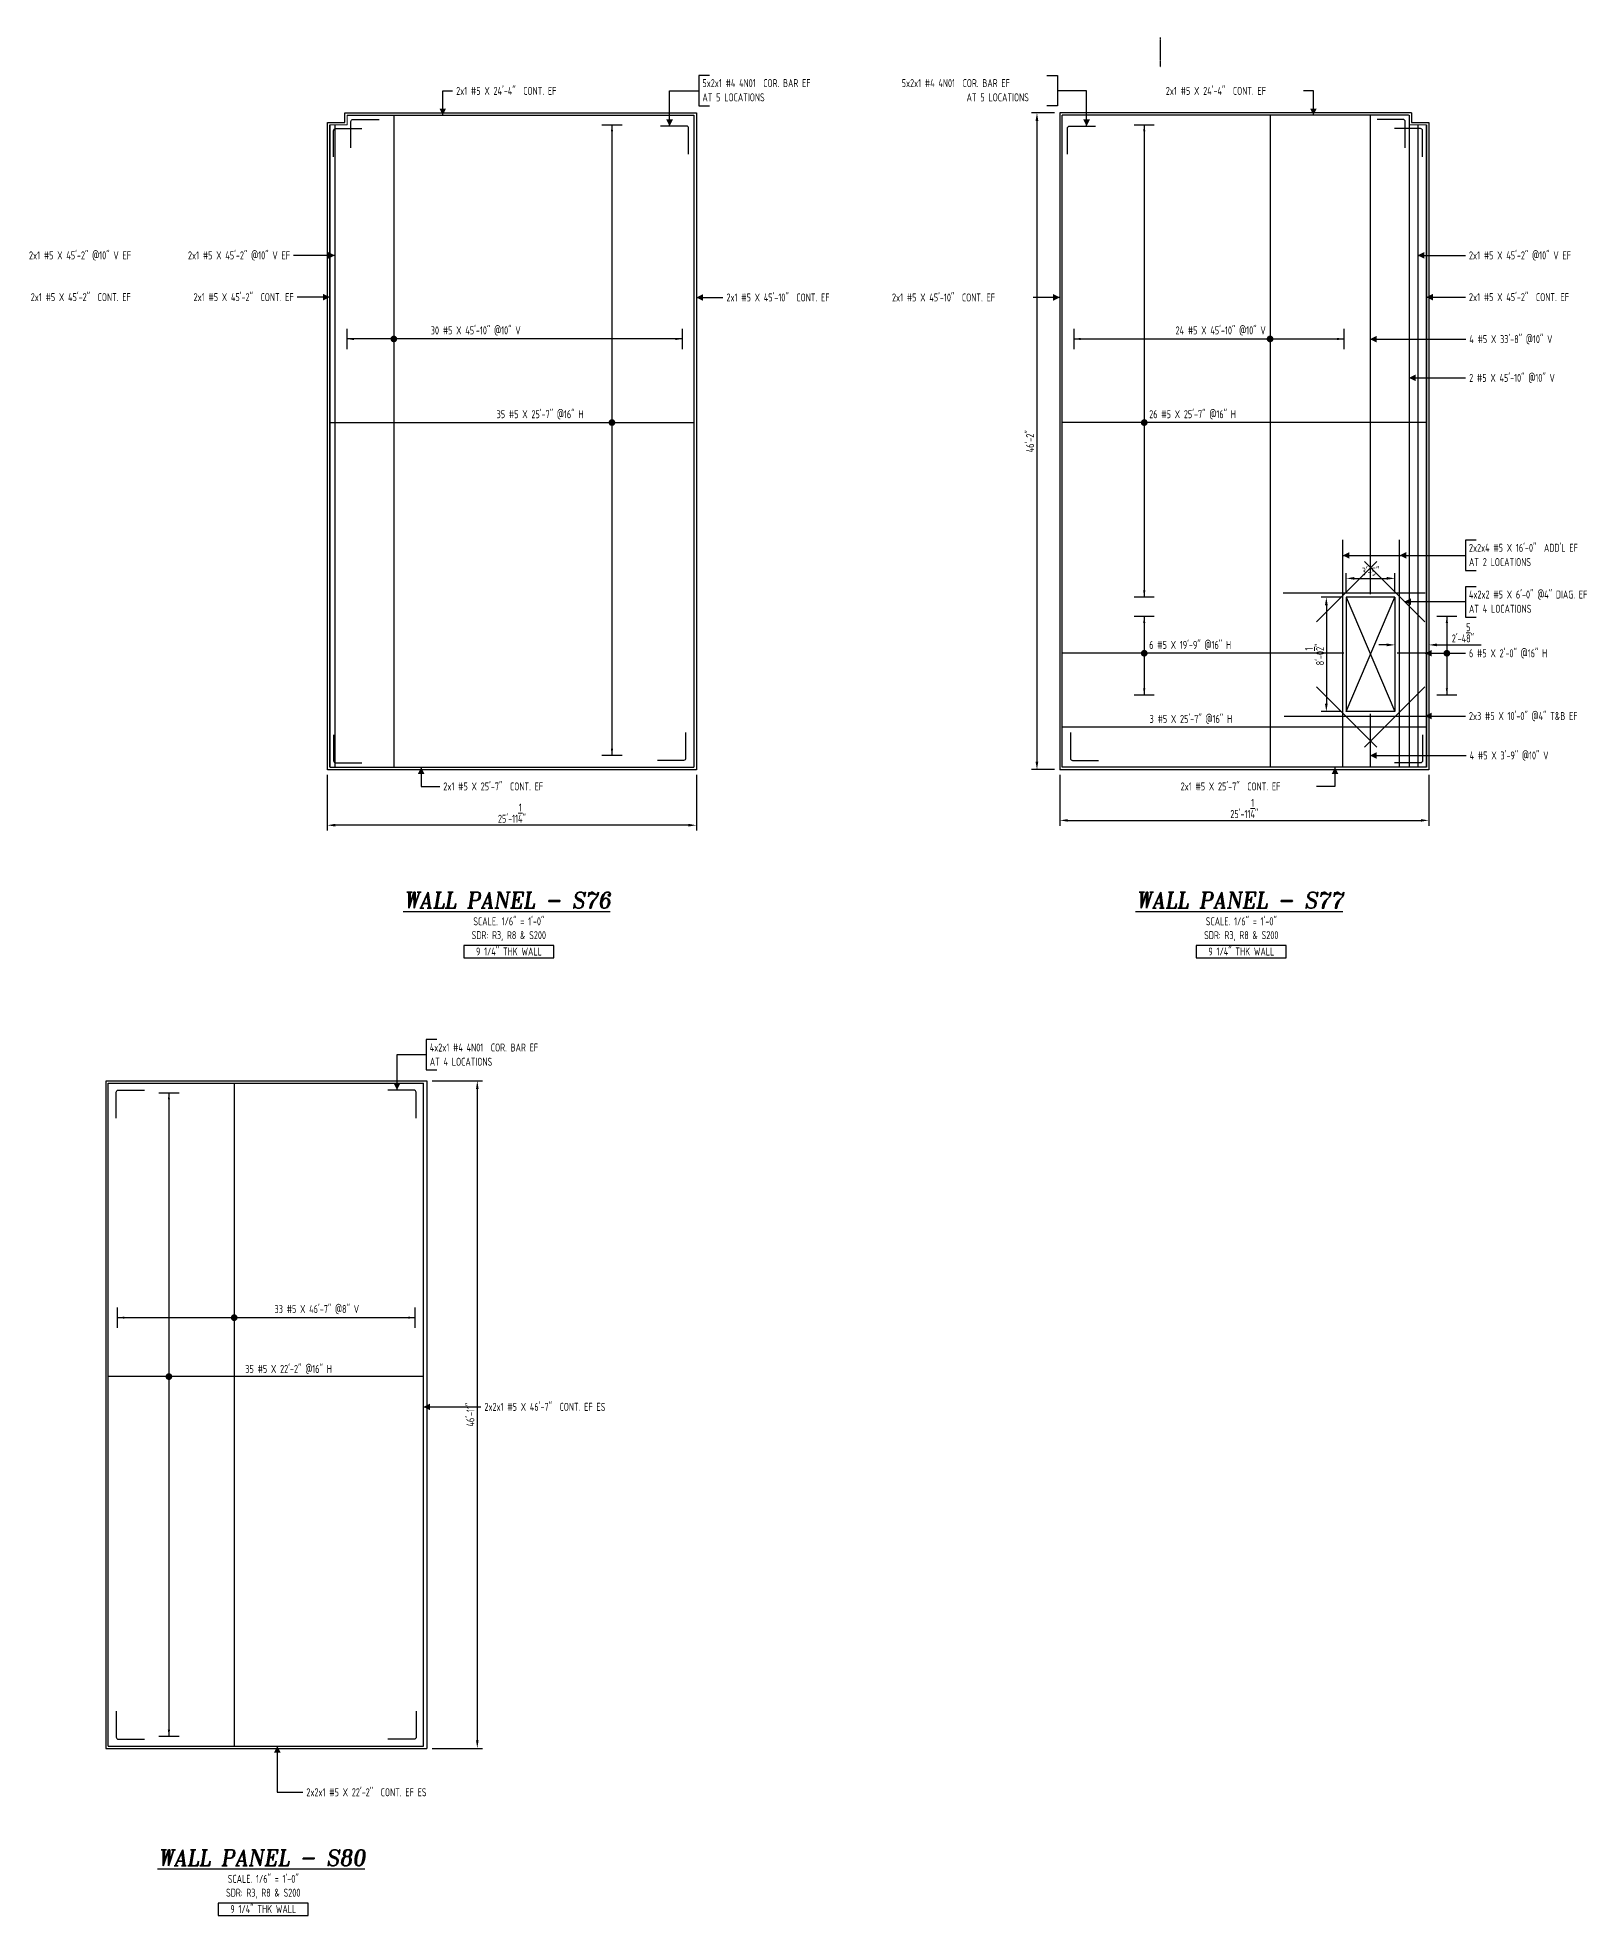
# Model space of a CAD drawing. Header units: inches. Extents: x -3675 to 38568, y -2433 to 4174.
# Drawn here: x 34832 to 36130, y -551 to 1033 of the extents above; entities that cross this region are included whole.
import ezdxf
from ezdxf.enums import TextEntityAlignment as Align

# ---------------------------------------------------------------- set-up
doc = ezdxf.new("R2010")
doc.units = ezdxf.units.IN
doc.header["$MEASUREMENT"] = 0
doc.linetypes.add('PHANTOM', pattern=[2.5, 1.25, -0.25, 0.25, -0.25, 0.25, -0.25])
doc.layers.get('0').update_dxf_attribs({"linetype": 'CONTINUOUS'})
doc.layers.get('Defpoints').update_dxf_attribs({"linetype": 'CONTINUOUS'})
for name, color, linetype in [('0-25TEXT', 7, 'CONTINUOUS'), ('0-35', 3, 'CONTINUOUS'), ('0-35TEXT', 3, 'CONTINUOUS'), ('0-50', 10, 'CONTINUOUS'), ('BAR-LBL', 2, 'CONTINUOUS'), ('GRID', 8, 'PHANTOM'), ('RANGELAY', 7, 'CONTINUOUS'), ('REBARS', 4, 'CONTINUOUS')]:
    doc.layers.add(name, color=color, linetype=linetype)
doc.layers.add('COVER', color=6, linetype='CONTINUOUS', lineweight=0, plot=False)
doc.styles.add('AR', font='ARCHQUIK.shx', dxfattribs={"width": 0.8})
doc.styles.add('ROMANT', font='romant')
doc.dimstyles.new('CADS_DIM_48', dxfattribs={"dimscale": 48, "dimtxt": 0.09375, "dimasz": 0.09375, "dimexe": 0.0625, "dimexo": 0.0625, "dimgap": 0.09375, "dimtad": 0, "dimtih": 1, "dimtoh": 1, "dimzin": 1, "dimdsep": 46, "dimlunit": 4, "dimtxsty": 'AR', "dimblk": 'CLOSED', "dimcen": 0.1875, "dimadec": 0, "dimazin": 0, "dimtfac": 1, "dimtofl": 0, "dimtmove": 0, "dimatfit": 1, "dimldrblk": 'DOTBLANK', "dimfxl": 1, "dimtzin": 0, "dimarcsym": 0})

# ---------------------------------------------------------------- blocks, each defined once
blk = doc.blocks.new('*D471')
at = {"layer": 'COVER', "color": 0, "lineweight": -2, "transparency": 16777216}
for p, q in [((35976.5, 533.1), (35976.5, 516.1)), ((36005.1, 533.1), (36005.1, 516.1)), ((35969.7, 520.6), (35963, 520.6)), ((36011.9, 520.6), (36049.2, 520.6))]:
    blk.add_line(p, q, dxfattribs=at)
at = {"layer": 'COVER', "color": 0, "transparency": 16777216}
for points in [[(35969.7, 521.8), (35969.7, 519.5), (35976.5, 520.6)], [(36011.9, 521.8), (36011.9, 519.5), (36005.1, 520.6)]]:
    blk.add_solid(points, dxfattribs=at)
at = {"layer": 'Defpoints', "color": 0, "transparency": 16777216}
for p in [(35976.5, 537.6), (36005.1, 537.6), (36005.1, 520.6)]:
    blk.add_point(p, dxfattribs=at)
at = {"layer": 'COVER', "color": 0, "transparency": 16777216, "insert": (36033.9, 530.8), "char_height": 6.75, "attachment_point": 5, "style": 'AR'}
blk.add_mtext('2\'-4{\\H1.000000x;\\S5/8;}"', dxfattribs=at)
blk = doc.blocks.new('_DotBlank')
at = {"layer": '0-35', "color": 0, "lineweight": -2}
blk.add_line((-0.5, 0), (-1, 0), dxfattribs=at)
blk.add_circle((0, 0), 0.5, dxfattribs=at)
blk = doc.blocks.new('*D472')
at = {"layer": 'COVER', "color": 0, "lineweight": -2, "transparency": 16777216}
for p, q in [((35935.5, 565.4), (35935.5, 581.2)), ((35942.2, 576.7), (35969.7, 576.7)), ((35976.5, 565.4), (35976.5, 581.2))]:
    blk.add_line(p, q, dxfattribs=at)
at = {"layer": 'COVER', "color": 0, "transparency": 16777216}
for points in [[(35942.2, 577.9), (35942.2, 575.6), (35935.5, 576.7)], [(35969.7, 577.9), (35969.7, 575.6), (35976.5, 576.7)]]:
    blk.add_solid(points, dxfattribs=at)
at = {"layer": 'Defpoints', "color": 0, "transparency": 16777216}
for p in [(35976.5, 576.7), (35935.5, 560.9), (35976.5, 560.9)]:
    blk.add_point(p, dxfattribs=at)
at = {"layer": 'COVER', "color": 0, "transparency": 16777216, "insert": (35956, 582.5), "char_height": 6.75, "attachment_point": 5, "style": 'AR'}
blk.add_mtext('3\'-5"', dxfattribs=at)
blk = doc.blocks.new('*D473')
at = {"layer": 'COVER', "color": 0, "lineweight": -2, "transparency": 16777216}
for p, q in [((35931, 560.9), (35914.2, 560.9)), ((35918.7, 554.1), (35918.7, 471.1)), ((35931, 464.4), (35914.2, 464.4))]:
    blk.add_line(p, q, dxfattribs=at)
at = {"layer": 'COVER', "color": 0, "transparency": 16777216}
for points in [[(35917.5, 554.1), (35919.8, 554.1), (35918.7, 560.9)], [(35917.5, 471.1), (35919.8, 471.1), (35918.7, 464.4)]]:
    blk.add_solid(points, dxfattribs=at)
at = {"layer": 'Defpoints', "color": 0, "transparency": 16777216}
for p in [(35935.5, 560.9), (35918.7, 464.4), (35935.5, 464.4)]:
    blk.add_point(p, dxfattribs=at)
at = {"layer": 'COVER', "color": 0, "transparency": 16777216, "insert": (35908.7, 512.6), "char_height": 6.75, "attachment_point": 5, "rotation": 90, "style": 'AR'}
blk.add_mtext('8\'-0{\\H1.000000x;\\S1/2;}"', dxfattribs=at)
blk = doc.blocks.new('*D474')
at = {"layer": 'COVER', "color": 0, "lineweight": -2, "transparency": 16777216}
for p, q in [((35164.4, 152.9), (35207, 152.9)), ((35202.5, 146.1), (35202.5, -403.4)), ((35164.4, -410.1), (35207, -410.1))]:
    blk.add_line(p, q, dxfattribs=at)
at = {"layer": 'COVER', "color": 0, "transparency": 16777216}
for points in [[(35201.4, 146.1), (35203.6, 146.1), (35202.5, 152.9)], [(35201.4, -403.4), (35203.6, -403.4), (35202.5, -410.1)]]:
    blk.add_solid(points, dxfattribs=at)
at = {"layer": 'Defpoints', "color": 0, "transparency": 16777216}
for p in [(35159.9, 152.9), (35159.9, -410.1), (35202.5, -410.1)]:
    blk.add_point(p, dxfattribs=at)
at = {"layer": 'COVER', "color": 0, "transparency": 16777216, "insert": (35196.7, -128.6), "char_height": 6.75, "attachment_point": 5, "rotation": 90, "style": 'AR'}
blk.add_mtext('46\'-11"', dxfattribs=at)
blk = doc.blocks.new('*D475')
at = {"layer": 'COVER', "color": 0, "lineweight": -2, "transparency": 16777216}
for p, q in [((35689.4, 969.4), (35670.1, 969.4)), ((35674.6, 962.6), (35674.6, 422.1)), ((35689.4, 415.4), (35670.1, 415.4))]:
    blk.add_line(p, q, dxfattribs=at)
at = {"layer": 'COVER', "color": 0, "transparency": 16777216}
for points in [[(35673.4, 962.6), (35675.7, 962.6), (35674.6, 969.4)], [(35673.4, 422.1), (35675.7, 422.1), (35674.6, 415.4)]]:
    blk.add_solid(points, dxfattribs=at)
at = {"layer": 'Defpoints', "color": 0, "transparency": 16777216}
for p in [(35693.9, 969.4), (35674.6, 415.4), (35693.9, 415.4)]:
    blk.add_point(p, dxfattribs=at)
at = {"layer": 'COVER', "color": 0, "transparency": 16777216, "insert": (35668.8, 692.4), "char_height": 6.75, "attachment_point": 5, "rotation": 90, "style": 'AR'}
blk.add_mtext('46\'-2"', dxfattribs=at)
blk = doc.blocks.new('*D477')
at = {"layer": 'COVER', "color": 0, "lineweight": -2, "transparency": 16777216}
for p, q in [((35076, 410.9), (35076, 364)), ((35387.3, 410.9), (35387.3, 364)), ((35380.5, 368.5), (35082.8, 368.5))]:
    blk.add_line(p, q, dxfattribs=at)
at = {"layer": 'COVER', "color": 0, "transparency": 16777216}
for points in [[(35082.8, 369.7), (35082.8, 367.4), (35076, 368.5)], [(35380.5, 369.7), (35380.5, 367.4), (35387.3, 368.5)]]:
    blk.add_solid(points, dxfattribs=at)
at = {"layer": 'Defpoints', "color": 0, "transparency": 16777216}
for p in [(35076, 415.4), (35387.3, 415.4), (35076, 368.5)]:
    blk.add_point(p, dxfattribs=at)
at = {"layer": 'COVER', "color": 0, "transparency": 16777216, "insert": (35231.7, 378.7), "char_height": 6.75, "attachment_point": 5, "style": 'AR'}
blk.add_mtext('25\'-11{\\H1.000000x;\\S1/4;}"', dxfattribs=at)
blk = doc.blocks.new('leadrblk')
blk.add_lwpolyline([(0, 0, 0, 1, 0), (1, 0, 1, 1, 0)], format="xyseb")
blk = doc.blocks.new('*U1696', base_point=(35082.6, 959.4))
at = {"layer": 'REBARS', "color": 0}
blk.add_lwpolyline([(35082.3, 959.4), (35082.3, 417.4)], dxfattribs=at)
blk = doc.blocks.new('*U878', base_point=(35078, 707.8))
at = {"layer": 'REBARS', "color": 0}
blk.add_lwpolyline([(35078, 708.1), (35385, 708.1)], dxfattribs=at)
blk = doc.blocks.new('rendmark')
at = {"color": 4}
blk.add_line((0, -3), (0, 3), dxfattribs=at)
blk = doc.blocks.new('rarrow')
at = {"color": 7}
blk.add_solid([(2, -0.33), (2, 0.33), (0, 0)], dxfattribs=at)
blk = doc.blocks.new('*U1752', base_point=(35316.1, 959.4))
at = {"layer": 'RANGELAY'}
blk.add_line((35316.1, 959.4), (35316.1, 427.4), dxfattribs=at)
at = {"layer": 'RANGELAY', "xscale": 2.834645669291339, "yscale": 2.834645669291339}
for name, p, rotation in [('rendmark', (35316.1, 959.4), 269.9999999999999), ('rarrow', (35316.1, 959.4), 269.9999999999999), ('rarrow', (35316.1, 427.4), 89.999996929531), ('rendmark', (35316.1, 427.4), 89.999996929531)]:
    blk.add_blockref(name, p, dxfattribs=dict(at, rotation=rotation))
blk = doc.blocks.new('VPM95A778')
at = {"const_width": 1}
blk.add_lwpolyline([(-0.5, 0, 1), (0.5, 0, 1)], format="xyb", close=True, dxfattribs=at)
blk = doc.blocks.new('*U1693', base_point=(35131.8, 967.4))
at = {"layer": 'REBARS', "color": 0}
blk.add_lwpolyline([(35132.1, 967.4), (35132.1, 417.4)], dxfattribs=at)
blk = doc.blocks.new('*U1751', base_point=(35375.3, 778.7))
at = {"layer": 'RANGELAY'}
blk.add_line((35375.3, 778.7), (35092.7, 778.7), dxfattribs=at)
at = {"layer": 'RANGELAY', "xscale": 2.834645669291339, "yscale": 2.834645669291339}
for name, p, rotation in [('rendmark', (35092.7, 778.7), 359.9999969295309), ('rarrow', (35092.7, 778.7), 359.9999969295309), ('rarrow', (35375.3, 778.7), 179.9999999999999), ('rendmark', (35375.3, 778.7), 179.9999999999999)]:
    blk.add_blockref(name, p, dxfattribs=dict(at, rotation=rotation))
blk = doc.blocks.new('VPM95A7A8')
at = {"const_width": 1}
blk.add_lwpolyline([(-0.5, 0, 1), (0.5, 0, 1)], format="xyb", close=True, dxfattribs=at)
blk = doc.blocks.new('*U1454', base_point=(35081, 420.8))
at = {"layer": 'REBARS', "color": 0}
blk.add_lwpolyline([(35081.3, 444.8), (35081.3, 422.8, 0.414214), (35083, 421.1), (35105, 421.1)], format="xyb", dxfattribs=at)
blk = doc.blocks.new('*U1455', base_point=(35378.6, 422.8))
at = {"layer": 'REBARS', "color": 0}
blk.add_lwpolyline([(35378.3, 446.8), (35378.3, 424.8, -0.414214), (35376.6, 423.1), (35354.6, 423.1)], format="xyb", dxfattribs=at)
blk = doc.blocks.new('*U837', base_point=(35385.6, 417.4))
at = {"layer": 'REBARS', "color": 0}
blk.add_lwpolyline([(35385.3, 417.4), (35385.3, 967.4)], dxfattribs=at)
blk = doc.blocks.new('*U749', base_point=(35078.3, 417.4))
at = {"layer": 'REBARS', "color": 0}
blk.add_lwpolyline([(35078, 417.4), (35078, 959.4)], dxfattribs=at)
blk = doc.blocks.new('*U1456', base_point=(35081, 956.4))
at = {"layer": 'REBARS', "color": 0}
blk.add_lwpolyline([(35081.3, 932.4), (35081.3, 954.4, -0.414214), (35083, 956.1), (35105, 956.1)], format="xyb", dxfattribs=at)
blk = doc.blocks.new('*U979', base_point=(35093.3, 967))
at = {"layer": 'REBARS', "color": 0}
blk.add_lwpolyline([(35093.3, 967.4), (35385.3, 967.4)], dxfattribs=at)
blk = doc.blocks.new('*U750', base_point=(35077.7, 959.4))
at = {"layer": 'REBARS', "color": 0}
blk.add_lwpolyline([(35078, 959.4), (35078, 417.4)], dxfattribs=at)
blk = doc.blocks.new('*U1457', base_point=(35095.7, 964))
at = {"layer": 'REBARS', "color": 0}
blk.add_lwpolyline([(35095.9, 940), (35095.9, 962, -0.414214), (35097.7, 963.8), (35119.7, 963.8)], format="xyb", dxfattribs=at)
blk = doc.blocks.new('*U1458', base_point=(35381.1, 958.4))
at = {"layer": 'REBARS', "color": 0}
blk.add_lwpolyline([(35380.8, 934.4), (35380.8, 956.4, 0.414214), (35379.1, 958.2), (35357.1, 958.2)], format="xyb", dxfattribs=at)
blk = doc.blocks.new('*U877', base_point=(35078.3, 417.7))
at = {"layer": 'REBARS', "color": 0}
blk.add_lwpolyline([(35078.3, 417.4), (35385.3, 417.4)], dxfattribs=at)
blk = doc.blocks.new('*D478')
at = {"layer": 'COVER', "color": 0, "lineweight": -2, "transparency": 16777216}
for p, q in [((35693.9, 410.9), (35693.9, 368.1)), ((36005.1, 410.9), (36005.1, 368.1)), ((35700.6, 372.6), (35998.4, 372.6))]:
    blk.add_line(p, q, dxfattribs=at)
at = {"layer": 'COVER', "color": 0, "transparency": 16777216}
for points in [[(35700.6, 373.7), (35700.6, 371.5), (35693.9, 372.6)], [(35998.4, 373.7), (35998.4, 371.5), (36005.1, 372.6)]]:
    blk.add_solid(points, dxfattribs=at)
at = {"layer": 'Defpoints', "color": 0, "transparency": 16777216}
for p in [(35693.9, 415.4), (36005.1, 415.4), (36005.1, 372.6)]:
    blk.add_point(p, dxfattribs=at)
at = {"layer": 'COVER', "color": 0, "transparency": 16777216, "insert": (35849.5, 382.7), "char_height": 6.75, "attachment_point": 5, "style": 'AR'}
blk.add_mtext('25\'-11{\\H1.000000x;\\S1/4;}"', dxfattribs=at)
blk = doc.blocks.new('*U748', base_point=(35995.4, 959.4))
at = {"layer": 'REBARS', "color": 0}
blk.add_lwpolyline([(35995.8, 959.4), (35995.8, 417.4)], dxfattribs=at)
blk = doc.blocks.new('*U876', base_point=(36003.1, 707.8))
at = {"layer": 'REBARS', "color": 0}
blk.add_lwpolyline([(36003.1, 708.1), (35696.1, 708.1)], dxfattribs=at)
blk = doc.blocks.new('*U1750', base_point=(35765.1, 959.4))
at = {"layer": 'RANGELAY'}
blk.add_line((35765.1, 959.4), (35765.1, 560.9), dxfattribs=at)
at = {"layer": 'RANGELAY', "xscale": 2.834645669291339, "yscale": 2.834645669291339}
for name, p, rotation in [('rendmark', (35765.1, 959.4), 269.9999999999999), ('rarrow', (35765.1, 959.4), 269.9999999999999), ('rendmark', (35765.1, 560.9), 89.999996929531), ('rarrow', (35765.1, 560.9), 89.999996929531)]:
    blk.add_blockref(name, p, dxfattribs=dict(at, rotation=rotation))
blk = doc.blocks.new('VPM95B7C11')
at = {"const_width": 1}
blk.add_lwpolyline([(-0.5, 0, 1), (0.5, 0, 1)], format="xyb", close=True, dxfattribs=at)
blk = doc.blocks.new('*U836', base_point=(35871.5, 967.4))
at = {"layer": 'REBARS', "color": 0}
blk.add_lwpolyline([(35871.2, 967.4), (35871.2, 417.4)], dxfattribs=at)
blk = doc.blocks.new('*U1749', base_point=(35705.9, 778.7))
at = {"layer": 'RANGELAY'}
blk.add_line((35705.9, 778.7), (35933.5, 778.7), dxfattribs=at)
at = {"layer": 'RANGELAY', "xscale": 2.834645669291339, "yscale": 2.834645669291339}
for name in ['rendmark', 'rarrow']:
    blk.add_blockref(name, (35705.9, 778.7), dxfattribs=at)
at = {"layer": 'RANGELAY', "xscale": 2.834645669291339, "yscale": 2.834645669291339, "rotation": 179.9999969295311}
for name in ['rarrow', 'rendmark']:
    blk.add_blockref(name, (35933.5, 778.7), dxfattribs=at)
blk = doc.blocks.new('VPM95B7F12')
at = {"const_width": 1}
blk.add_lwpolyline([(-0.5, 0, 1), (0.5, 0, 1)], format="xyb", close=True, dxfattribs=at)
blk = doc.blocks.new('*U1449', base_point=(36000.1, 420.8))
at = {"layer": 'REBARS', "color": 0}
blk.add_lwpolyline([(35999.9, 444.8), (35999.9, 422.8, -0.414214), (35998.1, 421.1), (35976.1, 421.1)], format="xyb", dxfattribs=at)
blk = doc.blocks.new('*U1450', base_point=(35702.6, 422.8))
at = {"layer": 'REBARS', "color": 0}
blk.add_lwpolyline([(35702.8, 446.8), (35702.8, 424.8, 0.414214), (35704.6, 423.1), (35726.6, 423.1)], format="xyb", dxfattribs=at)
blk = doc.blocks.new('*U835', base_point=(35695.5, 417.4))
at = {"layer": 'REBARS', "color": 0}
blk.add_lwpolyline([(35695.9, 417.4), (35695.9, 967.4)], dxfattribs=at)
blk = doc.blocks.new('*U746', base_point=(36002.8, 417.4))
at = {"layer": 'REBARS', "color": 0}
blk.add_lwpolyline([(36003.1, 417.4), (36003.1, 959.4)], dxfattribs=at)
blk = doc.blocks.new('*U1451', base_point=(36000.1, 956.4))
at = {"layer": 'REBARS', "color": 0}
blk.add_lwpolyline([(35999.9, 932.4), (35999.9, 954.4, 0.414214), (35998.1, 956.1), (35976.1, 956.1)], format="xyb", dxfattribs=at)
blk = doc.blocks.new('*U978', base_point=(35987.9, 967))
at = {"layer": 'REBARS', "color": 0}
blk.add_lwpolyline([(35987.9, 967.4), (35695.9, 967.4)], dxfattribs=at)
blk = doc.blocks.new('*U747', base_point=(36003.4, 959.4))
at = {"layer": 'REBARS', "color": 0}
blk.add_lwpolyline([(36003.1, 959.4), (36003.1, 417.4)], dxfattribs=at)
blk = doc.blocks.new('*U1452', base_point=(35985.5, 964))
at = {"layer": 'REBARS', "color": 0}
blk.add_lwpolyline([(35985.2, 940), (35985.2, 962, 0.414214), (35983.5, 963.8), (35961.5, 963.8)], format="xyb", dxfattribs=at)
blk = doc.blocks.new('*U1453', base_point=(35700.1, 958.4))
at = {"layer": 'REBARS', "color": 0}
blk.add_lwpolyline([(35700.3, 934.4), (35700.3, 956.4, -0.414214), (35702.1, 958.2), (35724.1, 958.2)], format="xyb", dxfattribs=at)
blk = doc.blocks.new('*U875', base_point=(36002.9, 417.7))
at = {"layer": 'REBARS', "color": 0}
blk.add_lwpolyline([(36002.9, 417.4), (35695.9, 417.4)], dxfattribs=at)
blk = doc.blocks.new('*U571', base_point=(35157.1, -96.9))
at = {"layer": 'REBARS', "color": 0}
blk.add_lwpolyline([(35157.1, -96.6), (34891.1, -96.6)], dxfattribs=at)
blk = doc.blocks.new('*U1744', base_point=(34942.4, 142.9))
at = {"layer": 'RANGELAY'}
blk.add_line((34942.4, 142.9), (34942.4, -400.1), dxfattribs=at)
at = {"layer": 'RANGELAY', "xscale": 2.834645669291339, "yscale": 2.834645669291339}
for name, p, rotation in [('rendmark', (34942.4, 142.9), 269.9999999999999), ('rarrow', (34942.4, 142.9), 269.9999999999999), ('rarrow', (34942.4, -400.1), 89.999996929531), ('rendmark', (34942.4, -400.1), 89.999996929531)]:
    blk.add_blockref(name, p, dxfattribs=dict(at, rotation=rotation))
blk = doc.blocks.new('VPM9606211')
at = {"const_width": 1}
blk.add_lwpolyline([(-0.5, 0, 1), (0.5, 0, 1)], format="xyb", close=True, dxfattribs=at)
blk = doc.blocks.new('*U577', base_point=(34997.7, 150.9))
at = {"layer": 'REBARS', "color": 0}
blk.add_lwpolyline([(34997.4, 150.9), (34997.4, -408.1)], dxfattribs=at)
blk = doc.blocks.new('*U1743', base_point=(34899.1, -46.8))
at = {"layer": 'RANGELAY'}
blk.add_line((34899.1, -46.8), (35149.9, -46.8), dxfattribs=at)
at = {"layer": 'RANGELAY', "xscale": 2.834645669291339, "yscale": 2.834645669291339}
for name in ['rendmark', 'rarrow']:
    blk.add_blockref(name, (34899.1, -46.8), dxfattribs=at)
at = {"layer": 'RANGELAY', "xscale": 2.834645669291339, "yscale": 2.834645669291339, "rotation": 179.9999969295311}
for name in ['rarrow', 'rendmark']:
    blk.add_blockref(name, (35149.9, -46.8), dxfattribs=at)
blk = doc.blocks.new('VPM9606511')
at = {"const_width": 1}
blk.add_lwpolyline([(-0.5, 0, 1), (0.5, 0, 1)], format="xyb", close=True, dxfattribs=at)
blk = doc.blocks.new('*U1900', base_point=(35151.1, -402.6))
at = {"layer": 'REBARS', "color": 0}
blk.add_lwpolyline([(35150.9, -378.6), (35150.9, -400.6, -0.414214), (35149.1, -402.4), (35127.1, -402.4)], format="xyb", dxfattribs=at)
blk = doc.blocks.new('*U575', base_point=(35157.4, -408.1))
at = {"layer": 'REBARS', "color": 0}
blk.add_lwpolyline([(35157.1, -408.1), (35157.1, 150.9)], dxfattribs=at)
blk = doc.blocks.new('*U554', base_point=(34891.1, -407.8))
at = {"layer": 'REBARS', "color": 0}
blk.add_lwpolyline([(34891.1, -408.1), (35157.1, -408.1)], dxfattribs=at)
blk = doc.blocks.new('*U555', base_point=(34891.1, 150.5))
at = {"layer": 'REBARS', "color": 0}
blk.add_lwpolyline([(34891.1, 150.9), (35157.1, 150.9)], dxfattribs=at)
blk = doc.blocks.new('*U576', base_point=(34890.8, -408.1))
at = {"layer": 'REBARS', "color": 0}
blk.add_lwpolyline([(34891.1, -408.1), (34891.1, 150.9)], dxfattribs=at)
blk = doc.blocks.new('*U1901', base_point=(34897.7, -402.6))
at = {"layer": 'REBARS', "color": 0}
blk.add_lwpolyline([(34898, -378.6), (34898, -400.6, 0.414214), (34899.7, -402.4), (34921.7, -402.4)], format="xyb", dxfattribs=at)
blk = doc.blocks.new('*U1902', base_point=(35151.1, 145.4))
at = {"layer": 'REBARS', "color": 0}
blk.add_lwpolyline([(35150.9, 121.4), (35150.9, 143.4, 0.414214), (35149.1, 145.1), (35127.1, 145.1)], format="xyb", dxfattribs=at)
blk = doc.blocks.new('*U1903', base_point=(34897.7, 145.4))
at = {"layer": 'REBARS', "color": 0}
blk.add_lwpolyline([(34898, 121.4), (34898, 143.4, -0.414214), (34899.7, 145.1), (34921.7, 145.1)], format="xyb", dxfattribs=at)
blk = doc.blocks.new('*U544', base_point=(35883.1, 460.9))
at = {"layer": 'REBARS', "color": 0}
blk.add_lwpolyline([(35883.1, 460.6), (36003.1, 460.6)], dxfattribs=at)
blk = doc.blocks.new('*U545', base_point=(35882.1, 564.3))
at = {"layer": 'REBARS', "color": 0}
blk.add_lwpolyline([(35882.1, 564.6), (36002.1, 564.6)], dxfattribs=at)
blk = doc.blocks.new('*U540', base_point=(35980.2, 417.4))
at = {"layer": 'REBARS', "color": 0}
blk.add_lwpolyline([(35980.5, 417.4), (35980.5, 609.4)], dxfattribs=at)
blk = doc.blocks.new('*U541', base_point=(35932.9, 417.4))
at = {"layer": 'REBARS', "color": 0}
blk.add_lwpolyline([(35932.6, 417.4), (35932.6, 609.4)], dxfattribs=at)
blk = doc.blocks.new('*U610', base_point=(36001.8, 485))
at = {"layer": 'REBARS', "color": 0}
blk.add_lwpolyline([(36001.6, 485.2), (35950.7, 434.3)], dxfattribs=at)
blk = doc.blocks.new('*U611', base_point=(35910.1, 485))
at = {"layer": 'REBARS', "color": 0}
blk.add_lwpolyline([(35910.4, 485.2), (35961.3, 434.3)], dxfattribs=at)
blk = doc.blocks.new('*U612', base_point=(35910.1, 540.2))
at = {"layer": 'REBARS', "color": 0}
blk.add_lwpolyline([(35910.4, 540), (35961.3, 590.9)], dxfattribs=at)
blk = doc.blocks.new('*U613', base_point=(36001.8, 540.2))
at = {"layer": 'REBARS', "color": 0}
blk.add_lwpolyline([(36001.6, 540), (35950.7, 590.9)], dxfattribs=at)
blk = doc.blocks.new('*U1698', base_point=(35955.2, 967.5))
at = {"layer": 'REBARS', "color": 0}
blk.add_lwpolyline([(35955.5, 967.5), (35955.5, 563.5)], dxfattribs=at)
blk = doc.blocks.new('*U542', base_point=(35933.5, 513.2))
at = {"layer": 'REBARS', "color": 0}
blk.add_lwpolyline([(35933.5, 513.6), (35696.5, 513.6)], dxfattribs=at)
blk = doc.blocks.new('*U1742', base_point=(35765.1, 544.9))
at = {"layer": 'RANGELAY'}
blk.add_line((35765.1, 544.9), (35765.1, 478.4), dxfattribs=at)
at = {"layer": 'RANGELAY', "xscale": 2.834645669291339, "yscale": 2.834645669291339}
for name, p, rotation in [('rendmark', (35765.1, 544.9), 269.9999999999999), ('rarrow', (35765.1, 544.9), 269.9999999999999), ('rendmark', (35765.1, 478.4), 89.999996929531), ('rarrow', (35765.1, 478.4), 89.999996929531)]:
    blk.add_blockref(name, p, dxfattribs=dict(at, rotation=rotation))
blk = doc.blocks.new('VPM98B1D7')
at = {"const_width": 1}
blk.add_lwpolyline([(-0.5, 0, 1), (0.5, 0, 1)], format="xyb", close=True, dxfattribs=at)
blk = doc.blocks.new('*U543', base_point=(36003.1, 450.9))
at = {"layer": 'REBARS', "color": 0}
blk.add_lwpolyline([(36003.1, 451.2), (35696.1, 451.2)], dxfattribs=at)
blk = doc.blocks.new('*U1697', base_point=(35988.8, 967.4))
at = {"layer": 'REBARS', "color": 0}
blk.add_lwpolyline([(35988.5, 967.4), (35988.5, 417.4)], dxfattribs=at)
blk = doc.blocks.new('*U1726', base_point=(35955.2, 462.4))
at = {"layer": 'REBARS', "color": 0}
blk.add_lwpolyline([(35955.5, 462.4), (35955.5, 417.4)], dxfattribs=at)
blk = doc.blocks.new('*U1699', base_point=(36002.5, 513.2))
at = {"layer": 'REBARS', "color": 0}
blk.add_lwpolyline([(36002.5, 513.6), (35978.5, 513.6)], dxfattribs=at)
blk = doc.blocks.new('*U1741', base_point=(36020.3, 544.9))
at = {"layer": 'RANGELAY'}
blk.add_line((36020.3, 544.9), (36020.3, 478.4), dxfattribs=at)
at = {"layer": 'RANGELAY', "xscale": 2.834645669291339, "yscale": 2.834645669291339}
for name, p, rotation in [('rendmark', (36020.3, 544.9), 269.9999999999999), ('rarrow', (36020.3, 544.9), 269.9999999999999), ('rendmark', (36020.3, 478.4), 89.999996929531), ('rarrow', (36020.3, 478.4), 89.999996929531)]:
    blk.add_blockref(name, p, dxfattribs=dict(at, rotation=rotation))
blk = doc.blocks.new('VPMA71081')
at = {"const_width": 1}
blk.add_lwpolyline([(-0.5, 0, 1), (0.5, 0, 1)], format="xyb", close=True, dxfattribs=at)

msp = doc.modelspace()

# ---------------------------------------------------------------- linework, layer by layer
at = {"layer": '0-25TEXT'}
for points in [[(35398.37352, 1000.83427), (35389.37447, 1000.83427), (35389.37447, 975.33694), (35398.37352, 975.33694)], [(35682.77548, 1000.83427), (35691.77454, 1000.83427), (35691.77454, 975.33694), (35682.77548, 975.33694)], [(35173.34484, 967.35208), (35173.34484, 987.9073), (35181.68342, 987.9073)], [(35364.72429, 958.16566), (35364.72429, 988.08561), (35389.37447, 988.08561)], [(35716.42471, 958.16566), (35716.42471, 988.08561), (35691.77454, 988.08561)], [(35907.80416, 967.35208), (35907.80416, 987.9073), (35899.46558, 987.9073)], [(35082.28315, 849.17348), (35047.50186, 849.17347)], [(35995.76245, 849.17348), (36035.99238, 849.17347)], [(35078.03725, 813.92527), (35050.60527, 813.92527)], [(35387.28725, 813.65161), (35409.66642, 813.65161)], [(35693.86175, 813.65161), (35671.48259, 813.65161)], [(36003.11175, 813.92527), (36035.99238, 813.92527)], [(35955.54381, 778.51972), (36036.28406, 778.51972)], [(35988.48676, 745.854), (36036.16471, 745.854)], [(36044.99144, 608.87409), (36035.99238, 608.87409), (36035.99238, 583.37677), (36044.99144, 583.37677)], [(35932.55339, 596.12543), (36035.99238, 596.12543)], [(35984.48972, 557.09175), (36035.99238, 557.09175)], [(36044.99144, 569.46545), (36035.99238, 569.46545), (36035.99238, 543.96812), (36044.99144, 543.96812)], [(36002.02887, 513.56123), (36035.99238, 513.56123)], [(36001.86855, 460.60112), (36035.99238, 460.60112)], [(35155.20485, 417.35184), (35155.20549, 401.24145), (35170.8583, 401.24207)], [(35925.94416, 417.35184), (35925.94351, 401.24145), (35910.2907, 401.24207)], [(35955.5438, 427.35408), (36036.60563, 427.35408)], [(35134.78278, 145.11025), (35134.78278, 175.03019), (35159.43296, 175.03019)], [(35168.43202, 187.77885), (35159.43296, 187.77885), (35159.43296, 162.28153), (35168.43202, 162.28153)], [(35168.43202, 187.77885), (35159.43296, 187.77885), (35159.43296, 162.28153), (35168.43202, 162.28153)], [(35157.11569, -122.07313), (35205.52863, -122.07313)], [(35033.80241, -408.14339), (35033.80241, -447.16975), (35055.32439, -447.16975)]]:
    msp.add_lwpolyline(points, dxfattribs=at)
at = {"layer": '0-35'}
for p, q in [((35990.48675, 969.35208), (35693.86175, 969.35208)), ((35693.86175, 969.35208), (35693.86175, 415.35208)), ((35693.86175, 969.35208), (35693.86175, 415.35208)), ((35990.48675, 969.35208), (35693.86175, 969.35208)), ((35693.86175, 969.35208), (35693.86175, 415.35208)), ((35990.48675, 969.35208), (35693.86175, 969.35208)), ((35693.86175, 969.35208), (35693.86175, 415.35208)), ((35693.86175, 969.35208), (35693.86175, 415.35208)), ((35990.48675, 969.35208), (35693.86175, 969.35208)), ((35693.86175, 969.35208), (35693.86175, 415.35208)), ((35990.48675, 969.35208), (35990.48675, 961.35208)), ((35990.48675, 969.35208), (35990.48675, 961.35208)), ((35990.48675, 969.35208), (35990.48675, 961.35208)), ((35990.48675, 969.35208), (35990.48675, 961.35208)), ((35990.48675, 961.35208), (36005.11175, 961.35208)), ((35990.48675, 961.35208), (36005.11175, 961.35208)), ((35990.48675, 961.35208), (36005.11175, 961.35208)), ((35990.48675, 961.35208), (36005.11175, 961.35208)), ((36005.11175, 961.35208), (36005.11175, 415.35208)), ((36005.11175, 961.35208), (36005.11175, 415.35208)), ((36005.11175, 961.35208), (36005.11175, 415.35208)), ((36005.11175, 961.35208), (36005.11175, 415.35208)), ((36005.11175, 961.35208), (36005.11175, 415.35208)), ((36005.11175, 961.35208), (36005.11175, 415.35208)), ((35935.48675, 560.85208), (35935.48675, 464.35208)), ((35976.48675, 560.85208), (35935.48675, 560.85208)), ((35935.48675, 560.85208), (35976.48675, 464.35208)), ((35935.48675, 464.35208), (35976.48675, 560.85208)), ((35976.48675, 560.85208), (35976.48675, 464.35208)), ((35976.48675, 464.35208), (35935.48675, 464.35208)), ((36005.11175, 415.35208), (35693.86175, 415.35208)), ((36005.11175, 415.35208), (35693.86175, 415.35208)), ((36005.11175, 415.35208), (35693.86175, 415.35208)), ((36005.11175, 415.35208), (35693.86175, 415.35208)), ((34889.1156, 152.85665), (34889.1156, -410.14335)), ((34889.1156, 152.85665), (34889.1156, -410.14335)), ((34889.4906, 152.85665), (35159.8656, 152.85665)), ((35159.8656, 152.85665), (35159.8656, -410.14335)), ((34889.1156, -410.14335), (35159.8656, -410.14335))]:
    msp.add_line(p, q, dxfattribs=at)
msp.add_lwpolyline([(35076.03725, 415.35208), (35076.03725, 961.35208), (35090.66225, 961.35208), (35090.66225, 969.35208), (35387.28725, 969.35208), (35387.28725, 415.35208), (35076.03725, 415.35208)], dxfattribs=at)
at = {"layer": '0-50'}
for points in [[(35267.05436, 266.96107), (35191.16752, 266.96107), (35191.16752, 256.60471), (35267.05436, 256.60471)], [(35884.87887, 266.96107), (35808.99202, 266.96107), (35808.99202, 256.60471), (35884.87887, 256.60471)], [(35059.88271, -540.69065), (34983.99587, -540.69065), (34983.99587, -551.04702), (35059.88271, -551.04702)]]:
    msp.add_lwpolyline(points, close=True, dxfattribs=at)
at = {"layer": 'COVER'}
for points in [[(35092.66225, 967.35208), (35385.28725, 967.35208), (35385.28725, 417.35208), (35078.03725, 417.35208), (35078.03725, 959.35208), (35092.66225, 959.35208)], [(35988.48675, 967.35208), (35695.86175, 967.35208), (35695.86175, 417.35208), (36003.11175, 417.35208), (36003.11175, 959.35208), (35988.48675, 959.35208)]]:
    msp.add_lwpolyline(points, close=True, dxfattribs=at)
at = {"layer": 'GRID', "lineweight": -3}
msp.add_lwpolyline([(35778.58274, 1032.89297), (35778.58274, 1007.79279)], dxfattribs=at)

# ---------------------------------------------------------------- block references
at = {"layer": '0-25TEXT'}
for name, p, xscale, yscale, rotation in [('leadrblk', (35173.34484, 967.35208), 5.623937007874017, 2.250708661417324, 90.00000153523453), ('leadrblk', (35364.72429, 958.16566), 5.623937007874017, 2.250708661417324, 90.00000153523453), ('leadrblk', (35716.42471, 958.16566), -5.623937007874017, 2.250708661417324, 269.9999984647655), ('leadrblk', (35907.80416, 967.35208), -5.623937007874017, 2.250708661417324, 269.9999984647655), ('leadrblk', (35078.03725, 813.92527), 5.623937007874017, 2.250708661417324, 180.000003070469), ('leadrblk', (36003.11175, 813.92527), -5.623937007874017, 2.250708661417324, 179.999996929531), ('VPM95A7A8', (35132.07927, 778.67707), 2.834645669291338, 2.834645669291338, 180), ('VPM95B7F12', (35871.19616, 778.67707), 2.834645669291338, 2.834645669291338, 180), ('VPM95A778', (35316.0858, 708.14727), 2.834645669291338, 2.834645669291338, 269.9999999999999), ('VPM95B7C11', (35765.0632, 708.14727), 2.834645669291338, 2.834645669291338, 90.00000000000007), ('VPM98B1D7', (35765.0632, 513.56123), 2.834645669291338, 2.834645669291338, 90.00000000000007), ('VPMA71081', (36020.34057, 513.56123), 2.834645669291338, 2.834645669291338, 90.00000000000007), ('leadrblk', (35155.20485, 417.35184), -5.623937007874017, 2.250708661417324, 90.00228767443309), ('leadrblk', (35925.94416, 417.35184), 5.623937007874017, 2.250708661417324, 269.9977123255669), ('leadrblk', (35134.78278, 145.11025), 5.623937007874017, 2.250708661417324, 90.00000153523453), ('VPM9606511', (34997.42785, -46.81835), 2.834645669291338, 2.834645669291338, 180), ('VPM9606211', (34942.38409, -96.55716), 2.834645669291338, 2.834645669291338, 90.00000000000007), ('leadrblk', (35033.80241, -408.14339), 5.623937007874017, 2.250708661417324, 270.0000046057035)]:
    msp.add_blockref(name, p, dxfattribs=dict(at, xscale=xscale, yscale=yscale, rotation=rotation))
at = {"layer": '0-25TEXT', "yscale": 2.250708661417324}
for p, xscale in [((35082.28315, 849.17348), -5.623937007874017), ((35995.76245, 849.17348), 5.623937007874017), ((35387.28725, 813.65161), 5.623937007874017), ((35693.86175, 813.65161), -5.623937007874017), ((35955.54381, 778.51972), 5.623937007874017), ((35988.48676, 745.854), 5.623937007874017), ((35932.55339, 596.12545), 5.623937007874017), ((35980.48676, 596.12543), 5.623937007874017), ((35984.48972, 557.09175), 5.623937007874017), ((36002.02887, 513.56123), 5.623937007874017), ((36001.86855, 460.60112), 5.623937007874017), ((35955.5438, 427.35408), 5.623937007874017), ((35157.11569, -122.07313), 5.623937007874017)]:
    msp.add_blockref('leadrblk', p, dxfattribs=dict(at, xscale=xscale))
at = {"layer": 'RANGELAY'}
for name, p in [('*U1752', (35316.0858, 959.35208)), ('*U1750', (35765.0632, 959.35208)), ('*U1751', (35375.28725, 778.67707)), ('*U1749', (35705.86175, 778.67707)), ('*U1742', (35765.0632, 544.85208)), ('*U1741', (36020.34057, 544.85208)), ('*U1744', (34942.38409, 142.85665)), ('*U1743', (34899.1156, -46.81835))]:
    msp.add_blockref(name, p, dxfattribs=at)
at = {"layer": 'REBARS', "color": 4}
for name, p in [('*U979', (35093.28725, 967.03958)), ('*U1693', (35131.76676, 967.35208)), ('*U837', (35385.59957, 417.35208)), ('*U835', (35695.54943, 417.35208)), ('*U978', (35987.86175, 967.03958)), ('*U836', (35871.50867, 967.35208)), ('*U1698', (35955.2313, 967.45822)), ('*U1697', (35988.79925, 967.35208)), ('*U749', (35078.34957, 417.35208)), ('*U750', (35077.72475, 959.35208)), ('*U1456', (35081.03725, 956.35208)), ('*U1696', (35082.59565, 959.35208)), ('*U1457', (35095.66225, 964.00278)), ('*U1458', (35381.0788, 958.41566)), ('*U1453', (35700.0702, 958.41566)), ('*U1452', (35985.48675, 964.00278)), ('*U1451', (36000.11175, 956.35208)), ('*U748', (35995.44995, 959.35208)), ('*U746', (36002.79943, 417.35208)), ('*U747', (36003.42425, 959.35208)), ('*U878', (35078.03717, 707.83477)), ('*U876', (36003.11183, 707.83477)), ('*U541', (35932.86583, 417.35208)), ('*U540', (35980.17432, 417.35208)), ('*U612', (35910.14078, 540.19067)), ('*U613', (36001.83272, 540.19067)), ('*U545', (35882.12605, 564.29051)), ('*U542', (35933.48683, 513.24873)), ('*U1699', (36002.48675, 513.24873)), ('*U611', (35910.14078, 485.01349)), ('*U610', (36001.83272, 485.01349)), ('*U544', (35883.11175, 460.91365)), ('*U1726', (35955.2313, 462.35208)), ('*U1454', (35081.03725, 420.8485)), ('*U1455', (35378.55895, 422.8485)), ('*U543', (36003.11183, 450.89828)), ('*U1450', (35702.59005, 422.8485)), ('*U1449', (36000.11175, 420.8485)), ('*U877', (35078.28725, 417.66458)), ('*U875', (36002.86175, 417.66458)), ('*U576', (34890.8031, -408.14335)), ('*U555', (34891.1156, 150.54415)), ('*U1903', (34897.7189, 145.36024)), ('*U577', (34997.74035, 150.85665)), ('*U1902', (35151.1373, 145.36024)), ('*U575', (35157.4281, -408.14343)), ('*U571', (35157.11548, -96.86966)), ('*U1901', (34897.71889, -402.64693)), ('*U1900', (35151.1373, -402.64693)), ('*U554', (34891.1156, -407.83085))]:
    msp.add_blockref(name, p, dxfattribs=at)

# ---------------------------------------------------------------- texts
at = {"color": 7, "linetype": 'Continuous', "style": 'ROMANT', "oblique": 9, "width": 0.95}
for s, p in [('%%UWALL PANEL - S76', (35227.73907, 298.53297)), ('%%UWALL PANEL - S77', (35845.56357, 298.53297)), ('%%UWALL PANEL - S80', (35020.56741, -509.11875))]:
    msp.add_text(s, height=13.5, dxfattribs=at).set_placement(p, align=Align.CENTER)
at = {"layer": '0-35TEXT', "style": 'AR', "width": 0.8}
for s, p in [('AT 5 LOCATIONS', (35392.37415, 979.08655)), ('AT 5 LOCATIONS', (35615.22496, 979.08655)), ('AT 2 LOCATIONS', (36038.99207, 587.12638)), ('AT 4 LOCATIONS', (36038.99207, 547.71773)), ('AT 4 LOCATIONS', (35162.43265, 165.65617))]:
    msp.add_text(s, height=6.7498312, dxfattribs=at).set_placement(p)
for s, p in [('SCALE. 1/6" = 1\'-0"', (35229.11094, 284.08608)), ('SCALE. 1/6" = 1\'-0"', (35846.93544, 284.08608)), ('SDR: R3, R8 & S200', (35229.11094, 272.41789)), ('SDR: R3, R8 & S200', (35846.93544, 272.41789)), ('9 1/4" THK WALL', (35229.18786, 258.62987)), ('9 1/4" THK WALL', (35847.01236, 258.62987)), ('SCALE. 1/6" = 1\'-0"', (35021.93929, -523.56564)), ('SDR: R3, R8 & S200', (35021.93929, -535.23384)), ('9 1/4" THK WALL', (35022.01621, -549.02186))]:
    msp.add_text(s, height=6.7498312, dxfattribs=at).set_placement(p, align=Align.CENTER)
at = {"layer": 'BAR-LBL', "style": 'AR', "width": 0.8}
for s, p in [('2x1 #5 X 24\'-4"  CONT. EF', (35184.68311, 984.53266)), ('5x2x1 #4 4N01  COR. BAR EF', (35392.37415, 991.08529)), ('5x2x1 #4 4N01  COR. BAR EF', (35560.49177, 991.08529)), ('2x1 #5 X 24\'-4"  CONT. EF', (35783.26399, 984.53266)), ('2x1 #5 X 45\'-2" @10" V EF', (36038.99207, 845.79883)), ('2x1 #5 X 45\'-10"  CONT. EF', (35412.6661, 810.27696)), ('2x1 #5 X 45\'-10"  CONT. EF', (35552.302, 810.27696)), ('2x1 #5 X 45\'-2"  CONT. EF', (36038.99207, 810.55063)), ('4 #5 X 33\'-8" @10" V', (36039.28374, 775.14507)), ('2 #5 X 45\'-10" @10" V', (36039.1644, 742.47935)), ('35 #5 X 25\'-7" @16" H', (35218.79212, 711.82776)), ('26 #5 X 25\'-7" @16" H', (35769.26322, 711.82776)), ('2x2x4 #5 X 16\'-0"  ADD\'L EF', (36038.99207, 599.12512)), ('4x2x2 #5 X 6\'-0" @4" DIAG. EF', (36038.99207, 559.71647)), ('6 #5 X 19\'-9" @16" H', (35769.26322, 517.24172)), ('6 #5 X 2\'-0" @16" H', (36038.99207, 510.18658)), ('3 #5 X 25\'-7" @16" H', (35769.57643, 454.79924)), ('2x3 #5 X 10\'-0" @4" T&B EF', (36038.99207, 457.22647)), ('4 #5 X 3\'-9" @10" V', (36039.60531, 423.97944)), ('2x1 #5 X 25\'-7"  CONT. EF', (35173.85799, 397.86742)), ('2x1 #5 X 25\'-7"  CONT. EF', (35795.76479, 397.86742)), ('4x2x1 #4 4N01  COR. BAR EF', (35162.43265, 177.65491)), ('35 #5 X 22\'-2" @16" H', (35006.80548, -93.47072)), ('2x2x1 #5 X 46\'-7"  CONT. EF ES', (35208.52832, -125.44778)), ('2x2x1 #5 X 22\'-2"  CONT. EF ES', (35058.32408, -450.54439))]:
    msp.add_text(s, height=6.7492913, dxfattribs=at).set_placement(p)
for s, p in [('2x1 #5 X 45\'-2" @10" V EF', (34910.39165, 845.79883)), ('2x1 #5 X 45\'-2" @10" V EF', (35044.50218, 845.79883)), ('2x1 #5 X 45\'-2"  CONT. EF', (34910.20546, 810.55063)), ('2x1 #5 X 45\'-2"  CONT. EF', (35047.60558, 810.55063)), ('30 #5 X 45\'-10" @10" V', (35239.08704, 782.54185)), ('24 #5 X 45\'-10" @10" V', (35867.54539, 782.54185)), ('33 #5 X 46\'-7" @8" V', (35102.78151, -42.95358))]:
    msp.add_text(s, height=6.7492913, dxfattribs=at).set_placement(p, align=Align.RIGHT)

# ---------------------------------------------------------------- dimensions: what is measured, and where the dimension line sits
at = {"layer": 'COVER'}
for base, p1, p2, angle, picture, middle in [((35674.56657, 415.35208), (35693.86175, 969.35208), (35693.86175, 415.35208), 90, '*D475', (35668.82519, 692.35208)), ((35918.66562, 464.35208), (35935.48675, 560.85208), (35935.48675, 464.35208), 90, '*D473', (35908.657, 512.60208)), ((36005.11175, 372.59577), (35693.86175, 415.35208), (36005.11175, 415.35208), 180, '*D478', (35849.48675, 382.72077)), ((35202.49079, -410.14335), (35159.8656, 152.85665), (35159.8656, -410.14335), 90, '*D474', (35196.74941, -128.64335))]:
    dim = msp.add_linear_dim(base=base, p1=p1, p2=p2, angle=angle, dimstyle='CADS_DIM_48', override={"dimscale": 72, "dimgap": 0.03125, "dimtad": 1, "dimtih": 0, "dimtoh": 0, "dimdec": 3, "dimtdec": 3}, dxfattribs=at)
    dim.commit()
    dim.dimension.update_dxf_attribs({"geometry": picture, "text_midpoint": middle})
for base, p1, p2, picture, middle in [((35976.48675, 576.72996), (35935.48675, 560.85208), (35976.48675, 560.85208), '*D472', (35955.98675, 582.47134)), ((36005.11175, 520.63769), (35976.48675, 537.62143), (36005.11175, 537.62143), '*D471', (36033.89624, 530.76269)), ((35076.03725, 368.52556), (35387.28725, 415.35208), (35076.03725, 415.35208), '*D477', (35231.66225, 378.65056))]:
    dim = msp.add_linear_dim(base=base, p1=p1, p2=p2, dimstyle='CADS_DIM_48', override={"dimscale": 72, "dimgap": 0.03125, "dimtad": 1, "dimtih": 0, "dimtoh": 0, "dimdec": 3, "dimtdec": 3}, dxfattribs=at)
    dim.commit()
    dim.dimension.update_dxf_attribs({"geometry": picture, "text_midpoint": middle})

doc.saveas('drawing.dxf')
